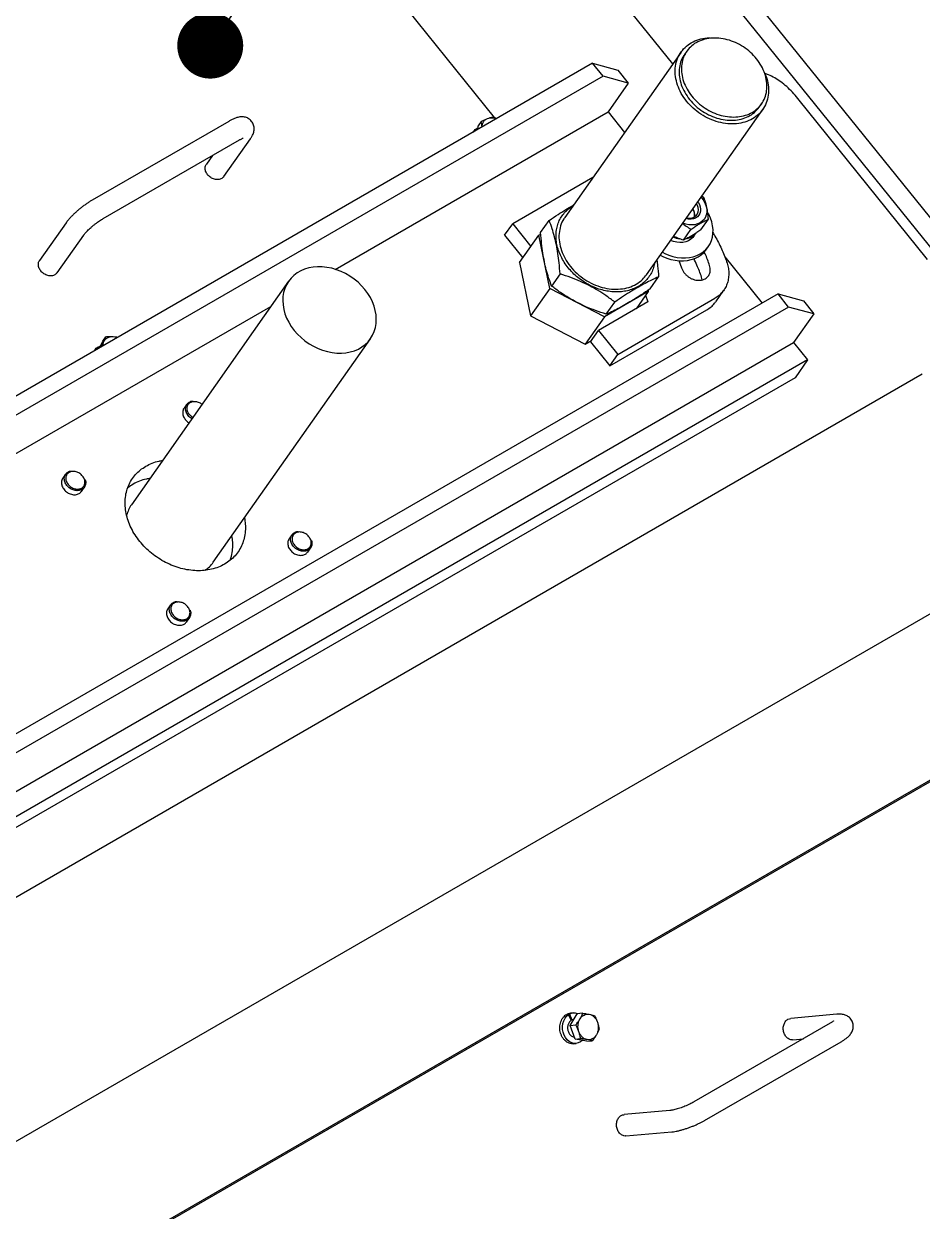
# Model space of a CAD drawing. Header units: millimetres. Extents: x 1293 to 41893, y 1011 to 26911.
# Drawn here: x 6372 to 6791, y 22648 to 23203 of the extents above; entities that cross this region are included whole.
import ezdxf

# ---------------------------------------------------------------- set-up
doc = ezdxf.new("R2010")
doc.units = ezdxf.units.MM
doc.header["$LTSCALE"] = 50
doc.layers.add('CAPA_1', color=7, linetype='Continuous')
doc.layers.add('MAQUINAS', color=11, linetype='Continuous')
doc.dimstyles.new('SLDDIMSTYLE2', dxfattribs={"dimtxt": 0.18, "dimasz": 30.769231, "dimexe": 0, "dimexo": 0.0625, "dimgap": 0, "dimtad": 0, "dimtih": 1, "dimtoh": 1, "dimdec": 0, "dimrnd": 1e-09, "dimzin": 0, "dimdsep": 46, "dimtxsty": 'Standard', "dimblk1": 'DOT', "dimblk2": 'DOT', "dimsah": 1, "dimcen": 0.09, "dimadec": 0, "dimazin": 0, "dimtfac": 30.769231, "dimtdec": 0, "dimtofl": 0, "dimtmove": 0, "dimatfit": 3, "dimldrblk": 'DOT', "dimfxl": 1, "dimfrac": 2, "dimtolj": 1, "dimtzin": 0, "dimarcsym": 0})

# ---------------------------------------------------------------- blocks, each defined once
blk = doc.blocks.new('_Dot')
at = {"color": 0, "linetype": 'ByBlock', "lineweight": -2}
blk.add_line((-0.5, 0), (-1, 0), dxfattribs=at)
at = {"color": 0, "linetype": 'ByBlock', "const_width": 0.5}
blk.add_lwpolyline([(-0.25, 0, 1), (0.25, 0, 1)], format="xyb", close=True, dxfattribs=at)

msp = doc.modelspace()

# ---------------------------------------------------------------- linework, layer by layer
at = {"layer": 'MAQUINAS', "linetype": 'Continuous', "lineweight": 25}
for p, q in [((6674.3205029, 23183.8618931), (6479.5251447, 23426.1854668)), ((6602.9905945, 23349.2073793), (6840.7376571, 23054.6284589)), ((6595.4481221, 23344.8532027), (6833.1951847, 23050.2742823)), ((6591.2106318, 23158.8338624), (6528.5018203, 23236.8430277)), ((6678.2190924, 23189.4088866), (6624.0075725, 23112.2756176)), ((6680.8879111, 23189.8149201), (6679.8144712, 23188.2876076)), ((6636.9288576, 23184.2094636), (6207.9507437, 22936.5656696)), ((6636.9288576, 23184.2094636), (6648.7139706, 23181.0481635)), ((6641.8278371, 23178.1151797), (6636.9288576, 23184.2094636)), ((6648.7139706, 23181.0481635), (6653.6129501, 23174.9538796)), ((6641.8278371, 23178.1151797), (6212.8497232, 22930.4713857)), ((6653.6129501, 23174.9538796), (6641.8278371, 23178.1151797)), ((6653.6129501, 23174.9538796), (6644.1848597, 23161.539398)), ((6714.7219049, 23163.7536411), (6715.7953449, 23165.2809536)), ((6793.1613677, 23092.596594), (6732.7406207, 23167.7594288)), ((6516.8002535, 23088.0018302), (6644.1848597, 23161.539398)), ((6644.1848597, 23161.539398), (6651.8926121, 23151.9510273)), ((6662.1057639, 23085.4990932), (6716.3172837, 23162.6323622)), ((6467.2306647, 23157.0980726), (6403.5910544, 23120.3597075)), ((6581.5293739, 23152.4860565), (6581.2242006, 23152.0518496)), ((6585.0524682, 23157.0930281), (6583.5543087, 23154.9614158)), ((6583.6453866, 23153.4495705), (6583.5543087, 23154.9614158)), ((6408.590648, 23111.6992189), (6472.2302583, 23148.437584)), ((6464.9823416, 23131.337857), (6477.3567103, 23148.944364)), ((6459.6895119, 23141.1979651), (6456.8009118, 23137.0880054)), ((6637.0874025, 23130.8858696), (6599.7055899, 23109.3058085)), ((6688.9207368, 23121.3670275), (6687.8554402, 23122.1362639)), ((6391.3935346, 23109.7920663), (6379.0191659, 23092.1855593)), ((6595.9343537, 23103.9400159), (6599.7055899, 23109.3058085)), ((6599.7055899, 23109.3058085), (6608.1960813, 23098.743718)), ((6612.7247797, 23105.1872435), (6616.7006661, 23110.8442167)), ((6687.452962, 23106.3997046), (6690.9619783, 23111.3924054)), ((6387.2005957, 23086.4354108), (6399.5749644, 23104.0419179)), ((6595.9343537, 23103.9400159), (6604.4248451, 23093.3779254)), ((6602.9276099, 23091.2476282), (6611.8842958, 23103.9913856)), ((6611.8842958, 23103.9913856), (6612.7861237, 23104.5119998)), ((6616.9873994, 23079.0548304), (6611.8842958, 23103.9913856)), ((6679.2879962, 23101.6861702), (6682.7970125, 23106.678871)), ((6684.1664839, 23103.5125873), (6685.1077667, 23104.8518639)), ((6690.0306245, 23097.3870156), (6690.9734335, 23098.7284638)), ((6677.1414483, 23092.1440482), (6678.4863512, 23088.6743404)), ((6698.5676886, 23093.8876759), (6715.9901991, 23072.2142384)), ((6602.9276099, 23091.2476282), (6608.0307135, 23066.3110729)), ((6621.8037697, 23085.9076615), (6617.8278833, 23080.2506883)), ((6495.15538, 23082.4854097), (6421.8519771, 22978.1878156)), ((6663.755816, 23078.8818052), (6667.7317024, 23084.5387784)), ((6723.4814588, 23076.5388506), (6294.5033448, 22828.8950566)), ((6616.9873994, 23079.0548304), (6608.0307135, 23066.3110729)), ((6642.5029176, 23065.9021112), (6616.9873994, 23079.0548304)), ((6662.9153321, 23077.6859473), (6642.5029176, 23065.9021112)), ((6662.9153321, 23077.6859473), (6657.2901989, 23069.6823917)), ((6661.7061673, 23075.9655227), (6662.751441, 23072.8350997)), ((6662.8014536, 23078.2424196), (6662.9153321, 23077.6859473)), ((6694.3707539, 23072.9017313), (6698.14199, 23078.2675239)), ((6723.4814588, 23076.5388506), (6735.2665718, 23073.3775505)), ((6728.3804382, 23070.4445666), (6723.4814588, 23076.5388506)), ((6728.3804382, 23070.4445666), (6299.4023243, 22822.8007727)), ((6338.4667983, 22985.0521178), (6486.9015334, 23070.7416665)), ((6662.751441, 23072.8350997), (6639.7139224, 23059.5358233)), ((6643.3434015, 23067.0979691), (6647.3192879, 23072.7549423)), ((6644.9241486, 23042.9971768), (6690.255343, 23069.1663183)), ((6648.6953848, 23048.3629695), (6694.0265792, 23074.532111)), ((6657.9349312, 23070.5997301), (6658.0875413, 23070.1426877)), ((6740.1655513, 23067.2832666), (6728.3804382, 23070.4445666)), ((6735.2665718, 23073.3775505), (6740.1655513, 23067.2832666)), ((6608.0307135, 23066.3110729), (6633.5462317, 23053.1583538)), ((6642.5029176, 23065.9021112), (6633.5462317, 23053.1583538)), ((6740.1655513, 23067.2832666), (6730.7374608, 23053.868785)), ((6635.9426862, 23054.1700307), (6639.7139224, 23059.5358233)), ((6639.7139224, 23059.5358233), (6648.6953848, 23048.3629695)), ((6254.6188948, 22779.0113874), (6730.7374608, 23053.868785)), ((6407.1214339, 23051.5444617), (6408.4640779, 23054.456078)), ((6408.4640779, 23054.456078), (6409.9622374, 23056.5876903)), ((6460.0319827, 22951.3537897), (6533.3353857, 23055.6513838)), ((6633.5462317, 23053.1583538), (6636.3823697, 23054.7956214)), ((6635.9426862, 23054.1700307), (6644.9241486, 23042.9971768)), ((6730.7374608, 23053.868785), (6737.2674517, 23045.7455385)), ((6404.7526786, 23050.4350425), (6404.4475053, 23050.0008356)), ((6644.9241486, 23042.9971768), (6648.6953848, 23048.3629695)), ((6737.2674517, 23045.7455385), (6261.1488857, 22770.8881408)), ((6737.2674517, 23045.7455385), (6731.3748952, 23037.3614875)), ((6790.7275856, 23039.0525888), (6132.9112074, 22659.3032769)), ((6731.3748952, 23037.3614875), (6255.2563292, 22762.5040898)), ((6447.6982648, 23025.0668896), (6446.3783321, 23023.1888622)), ((6391.1297223, 22992.4105652), (6389.8097896, 22990.5325378)), ((6398.5366481, 22984.3990461), (6399.8565807, 22986.2770735)), ((6496.6880596, 22964.1240506), (6495.368127, 22962.2460232)), ((6853.3068177, 22961.2046191), (6189.646265, 22578.081537)), ((6504.0949854, 22956.1125315), (6505.4149181, 22957.990559)), ((6440.1195171, 22931.4677261), (6438.7995845, 22929.5896987)), ((6447.5264429, 22923.4562071), (6448.8463756, 22925.3342345)), ((6796.5702636, 22850.9068871), (6266.2401777, 22544.7538452)), ((6798.2032568, 22851.0529013), (6267.8731709, 22544.8998594)), ((6625.7402521, 22740.2518365), (6624.2294098, 22739.9611211)), ((6624.5886502, 22740.2139836), (6626.1105206, 22740.4809951)), ((6626.9666032, 22737.6159251), (6625.7402521, 22740.2518365)), ((6626.1105206, 22740.4809951), (6627.3451477, 22737.8272956)), ((6626.5168458, 22735.2331204), (6629.7288745, 22740.6591482)), ((6627.9473073, 22741.0558299), (6626.6817446, 22740.9426696)), ((6626.9382587, 22737.7601101), (6627.3451477, 22737.8272956)), ((6628.2246612, 22737.9994134), (6627.3451477, 22737.8272956)), ((6632.3237628, 22740.8911704), (6629.7288745, 22740.6591482)), ((6750.8373377, 22740.4153037), (6729.4043025, 22738.4988674)), ((6626.5168458, 22735.2331204), (6629.1117342, 22735.4651425)), ((6628.7529863, 22728.803827), (6626.5168458, 22735.2331204)), ((6747.8354962, 22736.2309293), (6684.1958859, 22699.4925642)), ((6627.9564866, 22726.6862133), (6629.2220493, 22726.7993737)), ((6628.7529863, 22728.803827), (6631.3478747, 22729.0358491)), ((6634.2011555, 22727.8005615), (6628.7529863, 22728.803827)), ((6634.2011555, 22727.8005615), (6636.7960439, 22728.0325836)), ((6689.1954796, 22690.8320756), (6752.8350899, 22727.5704406)), ((6730.2949, 22728.5386045), (6735.2831812, 22728.984632)), ((6673.0555918, 22695.5128575), (6651.6225565, 22693.5964212)), ((6652.5131541, 22683.6361584), (6673.9461894, 22685.5525947))]:
    msp.add_line(p, q, dxfattribs=at)
at = {"layer": 'MAQUINAS', "linetype": 'Continuous', "lineweight": 25, "flags": 128}
for points in [[(6687.5496769, 23121.7012176), (6688.0168743, 23121.1553906), (6688.8660067, 23119.9444876), (6689.5244702, 23118.6654006), (6689.9760515, 23117.3496248), (6690.2096309, 23116.029559), (6690.2194571, 23114.7377077), (6690.005288, 23113.5058805), (6689.5723973, 23112.364409), (6688.9314441, 23111.3414002), (6688.0982108, 23110.4620438), (6687.0932145, 23109.7479925), (6685.9412014, 23109.2168287), (6684.6705379, 23108.8816314), (6683.3125119, 23108.7506542), (6681.9005627, 23108.8271222), (6680.4694571, 23109.1091525), (6679.0544335, 23109.5898007), (6679.0412521, 23109.5952553)], [(6686.068391, 23119.5936135), (6686.2033475, 23119.4016901), (6686.7958448, 23118.3557287), (6687.1832957, 23117.2671072), (6687.3516965, 23116.1751712), (6687.294961, 23115.119386), (6687.0151397, 23114.1379107), (6686.5223461, 23113.2662181), (6685.8343909, 23112.5358136), (6684.9761388, 23111.9730959), (6683.9786091, 23111.598403), (6682.8778551, 23111.4252774), (6681.7136611, 23111.4599762), (6680.528104, 23111.7012454), (6680.522538, 23111.7028594)], [(6669.4955113, 23096.0133783), (6670.6068752, 23095.4447036), (6672.5088642, 23094.6386452), (6674.4510017, 23094.0190001), (6676.408864, 23093.5935605), (6678.3578299, 23093.3676768), (6680.2733901, 23093.3441894), (6682.1314552, 23093.5233938), (6683.9086591, 23093.9030363), (6685.5826523, 23094.4783428), (6687.1323834, 23095.2420784), (6688.5383636, 23096.1846386), (6689.782912, 23097.2941704), (6690.8503776, 23098.5567206), (6691.7273364, 23099.9564119), (6692.4027602, 23101.4756424), (6692.868155, 23103.095307), (6693.1176683, 23104.7950374), (6693.1481624, 23106.5534584), (6692.9592537, 23108.348457), (6692.5533178, 23110.1574599), (6691.9354597, 23111.957718), (6691.1134493, 23113.7265919), (6690.7145055, 23114.4465694)], [(6680.7911626, 23112.0850641), (6681.7781003, 23111.9419244), (6682.8331458, 23111.9780847), (6683.8106228, 23112.2162987), (6684.6705132, 23112.6468139), (6685.3776131, 23113.2520049), (6685.9029737, 23114.0070951), (6686.2250866, 23114.8811711), (6686.3307645, 23115.838448), (6686.215681, 23116.8397349), (6685.8845476, 23117.844039), (6685.4315264, 23118.6874694)], [(6684.1664839, 23103.5125873), (6683.6690045, 23102.8903917), (6682.7451042, 23102.0478629), (6681.6587531, 23101.3763307), (6680.4350063, 23100.8912828), (6679.1020873, 23100.6039061), (6677.6907378, 23100.5208284), (6676.2335083, 23100.6439658), (6674.7640073, 23100.9704784), (6673.3395381, 23101.4827389)], [(6668.5527023, 23094.6719302), (6669.6640662, 23094.1032554), (6671.5660552, 23093.297197), (6673.5081926, 23092.6775519), (6675.4660549, 23092.2521124), (6677.4150209, 23092.0262286), (6679.330581, 23092.0027413), (6681.1886462, 23092.1819456), (6682.96585, 23092.5615882), (6684.6398432, 23093.1368946), (6686.1895743, 23093.9006302), (6687.5955546, 23094.8431905), (6688.840103, 23095.9527222), (6689.9075686, 23097.2152724), (6690.0306245, 23097.3870156)], [(6530.7445411, 23078.5931581), (6529.2143264, 23080.342556), (6527.5305102, 23081.9762658), (6525.7103705, 23083.4775234), (6523.7725846, 23084.8309238), (6521.7370366, 23086.0225794), (6519.6246142, 23087.0402621), (6517.4569936, 23087.8735292), (6515.2564175, 23088.5138302), (6513.0454668, 23088.9545947), (6510.8468289, 23089.1912999), (6508.6830648, 23089.2215169), (6506.5763775, 23089.0449356), (6504.5483846, 23088.663368), (6502.6198961, 23088.0807294), (6500.8107008, 23087.3029986), (6499.1393635, 23086.3381562), (6497.6230344, 23085.1961026), (6496.2772731, 23083.8885569), (6495.1158889, 23082.4289363), (6494.1507992, 23080.8322185), (6493.3919071, 23079.114788), (6492.8469999, 23077.2942679), (6492.5216691, 23075.3893393), (6492.419253, 23073.4195492), (6492.5408025, 23071.4051104), (6492.8850703, 23069.3666938), (6493.4485239, 23067.3252162), (6494.2253814, 23065.301626), (6495.2076712, 23063.316688), (6496.3853137, 23061.3907703), (6497.7462246, 23059.5436355), (6499.2764393, 23057.7942375), (6500.9602556, 23056.1605277), (6502.7803952, 23054.6592702), (6504.7181812, 23053.3058697), (6506.7537291, 23052.1142141), (6508.8661515, 23051.0965314), (6511.0337721, 23050.2632643), (6513.2343482, 23049.6229633), (6515.4452989, 23049.1821988), (6517.6439368, 23048.9454936), (6519.807701, 23048.9152766), (6521.9143882, 23049.0918579), (6523.9423811, 23049.4734255), (6525.8708696, 23050.0560641), (6527.6800649, 23050.8337949), (6529.3514022, 23051.7986374), (6530.8677314, 23052.9406909), (6532.2134927, 23054.2482366), (6533.3748769, 23055.7078572), (6534.3399665, 23057.304575), (6535.0988586, 23059.0220055), (6535.6437658, 23060.8425256), (6535.9690966, 23062.7474542), (6536.0715128, 23064.7172443), (6535.9499633, 23066.7316831), (6535.6056954, 23068.7700997), (6535.0422418, 23070.8115773), (6534.2653843, 23072.8351675), (6533.2830945, 23074.8201055), (6532.1054521, 23076.7460232), (6530.7445411, 23078.5931581)], [(6632.1334177, 22728.1813298), (6631.2458002, 22727.484357), (6630.2331404, 22727.0094374), (6629.1586133, 22726.7941584), (6628.0625463, 22726.8465996), (6626.986075, 22727.1647928), (6625.9695998, 22727.7367961), (6625.0512692, 22728.541142), (6624.2655484, 22729.5476434), (6623.6419258, 22730.7185258), (6623.2038061, 22732.0098457), (6622.967632, 22733.3731395), (6622.9422673, 22734.7572425), (6623.1286638, 22736.1102088), (6623.5198261, 22737.3812613), (6624.1010737, 22738.5226969), (6624.8505922, 22739.4916774), (6625.7402521, 22740.2518365)]]:
    msp.add_lwpolyline(points, dxfattribs=at)
at = {"layer": 'MAQUINAS', "linetype": 'Continuous', "lineweight": 25}
for centre, radius, start, end in [((6679.6890489, 23113.5435968), 4.879752, 347.837734273, 34.004712352), ((6679.7018573, 23113.4659479), 4.9443381, 349.68053463, 34.971170736), ((6679.2242909, 23113.985424), 11.8045871, 246.504374676, 261.176655921), ((6679.5953383, 23109.4200545), 7.1489474, 282.326453509, 318.688677119), ((6433.975876, 22969.6908001), 14.8050058, 144.975367826, 166.010500404), ((6447.8357229, 22959.9792248), 14.9381018, 303.325048993, 324.731297874)]:
    msp.add_arc(centre, radius, start, end, dxfattribs=at)
for points, knots in [([(6717.4101964, 23179.182213), (6717.5932199, 23178.7938846), (6718.3822065, 23177.1198601), (6718.9826797, 23174.0501359), (6719.1413342, 23170.1635166), (6718.4029865, 23166.4917737), (6716.8675605, 23163.1889547), (6714.5748902, 23160.3785165), (6711.6182187, 23158.1693922), (6708.1097926, 23156.6462281), (6704.1848077, 23155.8676253), (6699.9940001, 23155.8634872), (6695.6984467, 23156.6339775), (6691.463216, 23158.1494855), (6687.4510676, 23160.3517715), (6683.8161855, 23163.1562026), (6680.6982563, 23166.4550066), (6678.2171005, 23170.1214105), (6676.4680661, 23174.0145231), (6675.5183736, 23177.9847098), (6675.4044961, 23181.8794895), (6676.1308957, 23185.5488485), (6677.6693372, 23188.8530428), (6679.9618935, 23191.6603639), (6682.9160054, 23193.8805811), (6686.4347839, 23195.3624905), (6689.4832341, 23196.0940058), (6691.373583, 23196.0559374), (6691.867117, 23196.0459985)], [0, 0, 0, 0, 0.0122503714, 0.0528094943, 0.0933686171, 0.13392774, 0.1744868629, 0.2150459857, 0.2556051086, 0.2961642314, 0.3367233543, 0.3772824771, 0.4178416, 0.4584007228, 0.4989598457, 0.5395189685, 0.5800780914, 0.6206372142, 0.6611963371, 0.70175546, 0.7423145828, 0.7828737057, 0.8234328285, 0.8639919514, 0.9045510742, 0.9451101971, 0.9856693199, 1, 1, 1, 1]), ([(6679.8688885, 23188.2456229), (6679.7175344, 23188.0671598), (6678.8532936, 23187.0481246), (6677.9361141, 23184.7247802), (6677.2267002, 23181.3960584), (6677.3405874, 23177.8172704), (6678.216405, 23174.1870637), (6679.7867585, 23170.6003091), (6681.3844151, 23168.4082838), (6682.1832434, 23167.3122712)], [0, 0, 0, 0, 0.03417592, 0.1951466, 0.35611728, 0.51708796, 0.67805864, 0.83902932, 1, 1, 1, 1]), ([(6732.7406207, 23167.7594288), (6731.9033016, 23168.7533588), (6730.2286634, 23170.7412187), (6727.5246674, 23173.3360708), (6724.7369046, 23175.595453), (6721.9000707, 23177.4331594), (6719.3835897, 23178.7402124), (6717.8576637, 23179.2298447), (6717.2557653, 23179.4229792)], [0, 0, 0, 0, 0.1769477526, 0.3538955052, 0.5308432578, 0.7077910104, 0.884738763, 1, 1, 1, 1]), ([(6682.1832434, 23167.3122712), (6683.0944117, 23166.2810365), (6684.9167484, 23164.2185671), (6688.280237, 23161.6680857), (6691.9475347, 23159.6451167), (6695.8303489, 23158.2579636), (6699.7658239, 23157.5514099), (6703.6046476, 23157.5561419), (6707.2052338, 23158.2663669), (6710.4035369, 23159.6737007), (6712.9773928, 23161.5138846), (6714.1505659, 23163.0977469), (6714.6674877, 23163.7956258)], [0, 0, 0, 0, 0.1021691685, 0.2043383371, 0.3065075056, 0.4086766741, 0.5108458426, 0.6130150112, 0.7151841797, 0.8173533482, 0.9195225168, 1, 1, 1, 1]), ([(6477.3567103, 23148.944364), (6477.4852669, 23149.1325022), (6477.8614959, 23149.6831), (6478.3329499, 23150.5190547), (6478.7443467, 23151.4960841), (6478.9995687, 23152.4156134), (6479.12026, 23153.3674593), (6479.0861212, 23154.3456295), (6478.880133, 23155.3223416), (6478.4962841, 23156.259315), (6477.9314509, 23157.1322807), (6477.2080785, 23157.8829318), (6476.3717282, 23158.4705005), (6475.4932183, 23158.8778525), (6474.6017169, 23159.1235323), (6473.7148105, 23159.2279357), (6472.833682, 23159.2104015), (6471.9312163, 23159.0812392), (6470.9384629, 23158.8269509), (6469.8270061, 23158.4199312), (6468.5836852, 23157.8520228), (6467.684296, 23157.3508518), (6467.2306647, 23157.0980726)], [0, 0, 0, 0, 0.03686642141, 0.10789186905, 0.159816394, 0.20709553049, 0.25202368398, 0.29596921112, 0.3395678747, 0.38308418507, 0.42663380002, 0.47270171725, 0.51640592807, 0.5584709067, 0.5997470557, 0.64118725159, 0.68413725137, 0.7308021977, 0.78499365066, 0.8529558518, 0.92583429627, 1, 1, 1, 1]), ([(6585.0524682, 23157.0930281), (6585.5741778, 23157.3518259), (6586.5704018, 23157.8460099), (6587.5082929, 23158.2267083), (6587.9550225, 23158.4080398)], [0, 0, 0, 0, 0.523687075, 1, 1, 1, 1]), ([(6587.9550225, 23158.4080398), (6588.3840297, 23158.5641555), (6589.2847132, 23158.891914), (6590.0682903, 23159.0835397), (6590.4786395, 23159.1838916)], [0, 0, 0, 0, 0.476312925, 1, 1, 1, 1]), ([(6587.9550225, 23158.4080398), (6588.3851607, 23158.5323087), (6589.2454369, 23158.7808464), (6590.6749414, 23158.736648), (6591.6045297, 23158.4411624), (6592.0478903, 23158.3002326)], [0, 0, 0, 0, 0.3434257743, 0.6868515486, 1, 1, 1, 1]), ([(6590.4786395, 23159.1838916), (6591.035294, 23158.9469049), (6591.6091561, 23158.7025924), (6592.1525657, 23158.3797477), (6592.1688601, 23158.370067)], [0, 0, 0, 0, 0.970014567, 1, 1, 1, 1]), ([(6581.306857, 23152.0995661), (6581.4679401, 23152.361436), (6581.8204517, 23152.9345078), (6582.6018323, 23153.6275234), (6583.2757211, 23153.9540436), (6583.6053733, 23154.1137704)], [0, 0, 0, 0, 0.3006235851, 0.6578797611, 1, 1, 1, 1]), ([(6585.4197913, 23154.4103174), (6585.3822259, 23154.8741835), (6585.3033589, 23155.8480518), (6585.1386987, 23156.6651331), (6585.0524682, 23157.0930281)], [0, 0, 0, 0, 0.476312925, 1, 1, 1, 1]), ([(6472.2302583, 23148.437584), (6472.3713683, 23148.5176795), (6472.7599102, 23148.7382202), (6473.2719451, 23148.9970369), (6473.6861535, 23149.1806197), (6473.916117, 23149.2619904), (6473.9249803, 23149.2640421), (6473.9285826, 23149.264876)], [0, 0, 0, 0, 0.1565939189, 0.4311764708, 0.6569046276, 0.8605592135, 1, 1, 1, 1]), ([(6457.3560928, 23132.1719109), (6457.005323, 23132.703683), (6456.3037833, 23133.7672273), (6456.1497462, 23135.4685065), (6456.3650985, 23136.6393752), (6456.7875606, 23137.0267621), (6456.8278237, 23137.0636823)], [0, 0, 0, 0, 0.3220253173, 0.6440506346, 0.966075952, 1, 1, 1, 1]), ([(6464.9554298, 23131.3621801), (6464.6523624, 23131.0094199), (6464.0105414, 23130.2623619), (6462.3945222, 23129.8069185), (6460.5571274, 23129.9706477), (6458.7171098, 23130.7688517), (6457.8097652, 23131.7042245), (6457.3560928, 23132.1719109)], [0, 0, 0, 0, 0.1827818838, 0.3870864129, 0.5913909419, 0.795695471, 1, 1, 1, 1]), ([(6403.5910544, 23120.3597075), (6403.3761591, 23120.2335807), (6402.7398762, 23119.8601321), (6401.658189, 23119.1682139), (6400.3556643, 23118.2691171), (6399.066693, 23117.3138232), (6397.8029772, 23116.3149779), (6396.5776423, 23115.2836989), (6395.4053178, 23114.2319786), (6394.2995504, 23113.1698779), (6393.270234, 23112.1024398), (6392.3211335, 23111.0224672), (6391.7231133, 23110.2574116), (6391.4281231, 23109.8409033), (6391.3935346, 23109.7920663)], [0, 0, 0, 0, 0.0487975285, 0.1444844837, 0.2377129929, 0.3294229607, 0.4204328061, 0.5113245608, 0.6024971372, 0.6944784469, 0.7880363149, 0.8844122983, 0.9864469679, 1, 1, 1, 1]), ([(6690.9619783, 23111.3924054), (6690.8979128, 23112.1588286), (6690.7771267, 23113.6038059), (6690.4985138, 23115.6102911), (6690.1279538, 23117.5247949), (6689.6144847, 23119.476198), (6689.1616956, 23120.7102877), (6688.9207368, 23121.3670275)], [0, 0, 0, 0, 0.203456643, 0.3835873725, 0.5549589048, 0.7631645367, 1, 1, 1, 1]), ([(6616.7006661, 23110.8442167), (6618.0842835, 23111.7814655), (6620.7046569, 23113.5564807), (6624.3702025, 23115.8802046), (6626.7939038, 23117.3616345), (6627.9542525, 23118.002802), (6628.0826821, 23118.0737676)], [0, 0, 0, 0, 0.3518852959, 0.6664204255, 0.9630787901, 1, 1, 1, 1]), ([(6665.8535877, 23090.8315742), (6665.8176513, 23090.5796085), (6665.65651, 23089.4497762), (6664.976928, 23087.5846522), (6663.8206234, 23085.2941961), (6662.2795141, 23083.2463096), (6660.4174085, 23081.4633698), (6658.2561358, 23079.9792762), (6655.835364, 23078.8185129), (6653.1957931, 23078.0011846), (6650.3827796, 23077.5412107), (6647.4444035, 23077.4464789), (6644.4309548, 23077.7186055), (6641.393991, 23078.3529355), (6638.3854763, 23079.3386151), (6635.4568869, 23080.658779), (6632.6583319, 23082.290839), (6630.0376952, 23084.2068699), (6627.6398169, 23086.374088), (6625.5057251, 23088.7554116), (6623.6719348, 23091.3100956), (6622.1698228, 23093.9944285), (6621.02509, 23096.7624813), (6620.2573256, 23099.5668888), (6619.8796565, 23102.3596788), (6619.8985817, 23105.0930208), (6620.3136394, 23107.720315), (6621.1182425, 23110.1959791), (6622.2967035, 23112.4799991), (6623.8360257, 23114.5245428), (6625.6548023, 23116.2996491), (6627.0971453, 23117.2227723), (6627.8013402, 23117.6734685)], [0, 0, 0, 0, 0.0098156785, 0.0440142091, 0.0782127397, 0.1124112702, 0.1466098008, 0.1808083314, 0.215006862, 0.2492053926, 0.2834039232, 0.3176024538, 0.3518009844, 0.385999515, 0.4201980456, 0.4543965762, 0.4885951068, 0.5227936374, 0.556992168, 0.5911906985, 0.6253892291, 0.6595877597, 0.6937862903, 0.7279848209, 0.7621833515, 0.7963818821, 0.8305804127, 0.8647789433, 0.8989774739, 0.9331760045, 0.9673745351, 1, 1, 1, 1]), ([(6399.5749644, 23104.0419179), (6399.6295376, 23104.1176484), (6399.7701829, 23104.31282), (6400.1173563, 23104.7441971), (6400.6380299, 23105.3333483), (6401.3022537, 23106.025719), (6402.0938847, 23106.7927507), (6402.9898606, 23107.6046494), (6403.9612369, 23108.430612), (6404.9762989, 23109.24128), (6406.0016725, 23110.009449), (6406.9993918, 23110.7069129), (6407.8743, 23111.2760666), (6408.3744715, 23111.5715218), (6408.590648, 23111.6992189)], [0, 0, 0, 0, 0.04710987081, 0.12141082645, 0.20105947147, 0.28594932595, 0.37460562003, 0.46579473073, 0.55853792497, 0.65206572252, 0.74571233894, 0.83868249394, 0.93027779364, 1, 1, 1, 1]), ([(6621.8037697, 23085.9076615), (6621.6615617, 23087.6292732), (6621.39224, 23090.8897596), (6620.7964337, 23095.4379052), (6620.0703887, 23099.5399348), (6619.1686848, 23103.392031), (6618.0540648, 23107.2020012), (6617.1683548, 23109.5855906), (6616.7006661, 23110.8442167)], [0, 0, 0, 0, 0.1826876981, 0.3459843729, 0.4999999978, 0.6540051206, 0.8173015134, 1, 1, 1, 1]), ([(6624.0669638, 23112.2297952), (6623.9017741, 23112.0350189), (6622.9585308, 23110.9228344), (6621.9576749, 23108.3872137), (6621.1827141, 23104.7538211), (6621.3096035, 23100.8494042), (6622.2558094, 23096.8817998), (6624.0057782, 23092.9879953), (6626.4866831, 23089.3217771), (6629.6046812, 23086.0229222), (6633.2395387, 23083.2185091), (6637.2517165, 23081.0162019), (6641.4868542, 23079.5007608), (6645.7827502, 23078.7300239), (6649.9722804, 23078.7350812), (6653.9020325, 23079.510254), (6657.3926672, 23081.0462192), (6660.2017929, 23083.0546093), (6661.4822011, 23084.7832463), (6662.0463725, 23085.5449156)], [0, 0, 0, 0, 0.0132694662, 0.0757694662, 0.1382694662, 0.2007694662, 0.2632694662, 0.3257694662, 0.3882694662, 0.4507694662, 0.5132694662, 0.5757694662, 0.6382694662, 0.7007694662, 0.7632694662, 0.8257694662, 0.8882694662, 0.9507694662, 1, 1, 1, 1]), ([(6678.8356067, 23109.3026587), (6679.4429341, 23108.9518135), (6680.841681, 23108.1437755), (6682.0904509, 23107.2082161), (6682.7970125, 23106.678871)], [0, 0, 0, 0, 0.4341939659, 1, 1, 1, 1]), ([(6682.7970125, 23106.678871), (6683.412553, 23107.0949713), (6684.5730636, 23107.8794669), (6686.1986838, 23108.9043595), (6687.7631389, 23109.8214033), (6689.3750631, 23110.6772103), (6690.4107967, 23111.1439975), (6690.9619783, 23111.3924054)], [0, 0, 0, 0, 0.203456643, 0.3835873725, 0.5549589048, 0.7631645367, 1, 1, 1, 1]), ([(6617.8278833, 23080.2506883), (6617.3610141, 23081.5070291), (6616.4759196, 23083.8888099), (6615.3610718, 23087.698225), (6614.4580587, 23091.5547735), (6613.7313827, 23095.6617773), (6613.1358404, 23100.2102511), (6612.8667302, 23103.468552), (6612.7247797, 23105.1872435)], [0, 0, 0, 0, 0.1823753319, 0.3457485945, 0.5, 0.6542505949, 0.8176237946, 1, 1, 1, 1]), ([(6679.2879962, 23101.6861702), (6678.5380539, 23101.9366746), (6677.1241489, 23102.4089636), (6675.5956344, 23103.0166721), (6674.8485371, 23103.3945231), (6674.7265557, 23103.4562163)], [0, 0, 0, 0, 0.485881677, 0.9160579528, 1, 1, 1, 1]), ([(6687.452962, 23106.3997046), (6686.8374214, 23105.9836043), (6685.6769109, 23105.1991087), (6684.0512907, 23104.1742161), (6682.4868356, 23103.2571723), (6680.8749114, 23102.4013653), (6679.8391777, 23101.9345782), (6679.2879962, 23101.6861702)], [0, 0, 0, 0, 0.203456643, 0.3835873725, 0.5549589048, 0.7631645366, 1, 1, 1, 1]), ([(6693.0392703, 23105.1607312), (6693.3805937, 23104.6201839), (6694.9229855, 23102.1775273), (6697.1543854, 23097.6516873), (6698.7061514, 23093.632386), (6699.4820343, 23091.6227353)], [0, 0, 0, 0, 0.1244134421, 0.562206721, 1, 1, 1, 1]), ([(6387.1736839, 23086.4597339), (6386.8704959, 23086.1068986), (6386.2284194, 23085.3596815), (6384.6144892, 23084.9055391), (6382.7689819, 23085.064216), (6380.9592493, 23085.8812809), (6379.4852049, 23087.2139488), (6378.5460124, 23088.8797123), (6378.3612423, 23090.5618516), (6378.5834825, 23091.73701), (6379.0058259, 23092.124323), (6379.0460777, 23092.1612362)], [0, 0, 0, 0, 0.111831762, 0.236831762, 0.361831762, 0.486831762, 0.611831762, 0.736831762, 0.861831762, 0.986831762, 1, 1, 1, 1]), ([(6666.9161712, 23092.34344), (6667.038251, 23091.4579595), (6667.3877942, 23088.9226224), (6667.5961294, 23086.2669455), (6667.7317024, 23084.5387784)], [0, 0, 0, 0, 0.3492555144, 1, 1, 1, 1]), ([(6687.7709152, 23084.4540219), (6687.1195518, 23086.2964915), (6686.0948311, 23089.1950531), (6684.6360144, 23092.0105631), (6684.104494, 23093.0363952)], [0, 0, 0, 0, 0.6356496368, 1, 1, 1, 1]), ([(6691.5421514, 23089.8198145), (6690.9116975, 23091.6662846), (6690.1811442, 23093.8059248), (6689.1308474, 23095.8843914), (6688.9869373, 23096.1691796)], [0, 0, 0, 0, 0.8629815524, 1, 1, 1, 1]), ([(6647.3192879, 23072.7549423), (6645.957339, 23073.7724126), (6643.3780026, 23075.699356), (6639.3613331, 23078.2726792), (6635.3797722, 23080.4953395), (6631.222554, 23082.4680673), (6626.6870685, 23084.3032139), (6623.4912721, 23085.3532188), (6621.8037697, 23085.9076615)], [0, 0, 0, 0, 0.182687698, 0.345984373, 0.4999999978, 0.6540051206, 0.8173015132, 1, 1, 1, 1]), ([(6643.3434015, 23067.0979691), (6641.6588842, 23067.6513937), (6638.465363, 23068.7005805), (6633.9296994, 23070.5352746), (6629.7674082, 23072.5100985), (6625.7812524, 23074.7356292), (6621.7649768, 23077.3092792), (6619.1874693, 23079.2349393), (6617.8278833, 23080.2506883)], [0, 0, 0, 0, 0.1823753316, 0.3457485949, 0.5, 0.6542505951, 0.8176237952, 1, 1, 1, 1]), ([(6667.7317024, 23084.5387784), (6666.6746887, 23084.0661685), (6664.672856, 23083.1711131), (6661.5114023, 23081.5653841), (6658.3437203, 23079.8109867), (6655.0003807, 23077.8066586), (6651.3201117, 23075.4627502), (6648.7018368, 23073.6906688), (6647.3192879, 23072.7549423)], [0, 0, 0, 0, 0.1826876981, 0.3459843729, 0.4999999978, 0.6540051206, 0.8173015134, 1, 1, 1, 1]), ([(6688.0586148, 23083.1121173), (6688.0582331, 23083.1452549), (6688.0531834, 23083.5836273), (6687.9065055, 23084.0359195), (6687.7709152, 23084.4540219)], [0, 0, 0, 0, 0.075592397, 1, 1, 1, 1]), ([(6663.755816, 23078.8818052), (6662.3756943, 23077.9477181), (6659.7592488, 23076.1768685), (6656.0787181, 23073.8326198), (6652.7314227, 23071.8256623), (6649.5599595, 23070.0694212), (6646.3989406, 23068.4641245), (6644.3985626, 23067.5697399), (6643.3434015, 23067.0979691)], [0, 0, 0, 0, 0.1823753321, 0.3457485948, 0.5, 0.6542505953, 0.8176237951, 1, 1, 1, 1]), ([(6690.255343, 23069.1663183), (6690.9239878, 23069.6052272), (6692.2612774, 23070.483045), (6693.6032768, 23071.7905143), (6694.1751943, 23072.689395), (6694.3285481, 23072.9304207)], [0, 0, 0, 0, 0.4225861755, 0.8451723509, 1, 1, 1, 1]), ([(6407.8398202, 23051.9591773), (6408.0309657, 23052.3428539), (6408.4517544, 23053.1874819), (6408.8068649, 23053.9467763), (6409.0006646, 23054.3611573)], [0, 0, 0, 0, 0.4542551165, 1, 1, 1, 1]), ([(6408.686139, 23052.4477467), (6408.6671287, 23052.6834113), (6408.6118704, 23053.3684316), (6408.8466532, 23053.967913), (6409.0006646, 23054.3611573)], [0, 0, 0, 0, 0.3440256895, 1, 1, 1, 1]), ([(6409.0006646, 23054.3611573), (6409.1775715, 23054.7514003), (6409.5489803, 23055.5706998), (6409.820202, 23056.2381534), (6409.9622374, 23056.5876903)], [0, 0, 0, 0, 0.476312925, 1, 1, 1, 1]), ([(6409.9622374, 23056.5876903), (6410.5673699, 23056.6353788), (6411.722893, 23056.7264418), (6412.8253437, 23056.6907071), (6413.3504552, 23056.6736862)], [0, 0, 0, 0, 0.523687075, 1, 1, 1, 1]), ([(6413.3504552, 23056.6736862), (6413.8435765, 23056.6303312), (6414.4860691, 23056.5738436), (6415.1033519, 23056.2990563), (6415.2468623, 23056.2351717)], [0, 0, 0, 0, 0.7675126757, 1, 1, 1, 1]), ([(6413.3504552, 23056.6736862), (6413.8616856, 23056.6353049), (6414.6201546, 23056.5783619), (6415.2921511, 23056.4346257), (6415.5112023, 23056.3877719)], [0, 0, 0, 0, 0.67402938141, 1, 1, 1, 1]), ([(6404.5301617, 23050.0485521), (6404.6905204, 23050.3115867), (6405.0414466, 23050.8872072), (6405.8482678, 23051.5688257), (6406.6691396, 23052.0538164), (6407.2511428, 23052.1997635), (6407.4461677, 23052.2486693)], [0, 0, 0, 0, 0.2515295999, 0.550443283, 0.8493569662, 1, 1, 1, 1]), ([(6450.063388, 23018.3275932), (6449.9841121, 23018.3618332), (6449.2743635, 23018.6683795), (6448.207322, 23019.8035748), (6447.2002502, 23021.5225296), (6446.9578007, 23023.3676918), (6447.4823044, 23025.0082007), (6448.7197404, 23026.1230915), (6449.9039949, 23026.6506784), (6450.613718, 23026.5763839), (6450.6771836, 23026.5697402)], [0, 0, 0, 0, 0.0202027172, 0.1808725087, 0.3415423002, 0.5022120918, 0.6628818833, 0.8235516748, 0.9842214664, 1, 1, 1, 1]), ([(6450.4960438, 23018.9431847), (6450.4097123, 23018.980185), (6449.7551933, 23019.2607017), (6448.7805621, 23020.2902952), (6447.8753256, 23021.8381939), (6447.6560337, 23023.502), (6448.1313087, 23024.9649779), (6449.2332016, 23026.0191399), (6450.8010936, 23026.5084853), (6452.563342, 23026.3258351), (6453.9931379, 23025.7733043), (6454.6037523, 23025.1795483), (6454.7673416, 23025.0204754)], [0, 0, 0, 0, 0.017837965, 0.1352378892, 0.2526378134, 0.3700377377, 0.4874376619, 0.6048375862, 0.7222375104, 0.8396374347, 0.9570373589, 1, 1, 1, 1]), ([(6446.4070381, 23023.1629176), (6446.3641009, 23023.1235388), (6445.9135813, 23022.710355), (6445.6776811, 23021.4597483), (6445.8696116, 23019.6525468), (6446.8904002, 23017.923285), (6447.9543607, 23016.7904048), (6448.6641723, 23016.4838111), (6448.7434554, 23016.4495658)], [0, 0, 0, 0, 0.0248980737, 0.2612439856, 0.4975898976, 0.7339358095, 0.9702817215, 1, 1, 1, 1]), ([(6425.7391841, 22961.076413), (6424.9726178, 22962.0938063), (6423.4394854, 22964.1285931), (6421.6393548, 22967.3942287), (6420.2462776, 22970.7462554), (6419.3171319, 22974.146394), (6418.8589624, 22977.5313555), (6418.8819795, 22980.8445946), (6419.3851584, 22984.029043), (6420.3600428, 22987.0303531), (6421.7899698, 22989.7969928), (6423.6502495, 22992.2822), (6425.9099278, 22994.4413279), (6428.5270615, 22996.2453539), (6431.469113, 22997.6338523), (6434.1020071, 22998.5135973), (6435.8057972, 22998.7590397), (6436.3668397, 22998.8398616)], [0, 0, 0, 0, 0.0690085439, 0.1380170879, 0.2070256318, 0.2760341757, 0.3450427197, 0.4140512636, 0.4830598075, 0.5520683515, 0.6210768954, 0.6900854393, 0.7590939832, 0.8281025272, 0.8971110711, 0.966119615, 1, 1, 1, 1]), ([(6400.1555705, 22989.9283291), (6400.17998, 22989.8857847), (6400.5326684, 22989.2710691), (6400.5522729, 22987.9644554), (6400.0823036, 22986.3503383), (6398.8408269, 22985.1743847), (6397.1092159, 22984.6379034), (6395.1263485, 22984.8165674), (6393.2007056, 22985.6849017), (6391.6237638, 22987.1098119), (6390.6357312, 22988.8762369), (6390.3881798, 22990.7086786), (6390.914052, 22992.3525994), (6392.151116, 22993.466563), (6393.3354539, 22993.9943576), (6394.0451757, 22993.9200597), (6394.1086411, 22993.9134157)], [0, 0, 0, 0, 0.0061084889, 0.0882604721, 0.1704124552, 0.2525644384, 0.3347164215, 0.4168684046, 0.4990203878, 0.5811723709, 0.6633243541, 0.7454763372, 0.8276283203, 0.9097803035, 0.9919322866, 1, 1, 1, 1]), ([(6389.8384956, 22990.5065931), (6389.7955603, 22990.4672191), (6389.3450606, 22990.0540852), (6389.1080045, 22988.8005829), (6389.3050925, 22987.006301), (6390.3068979, 22985.2294867), (6391.8792119, 22983.8079742), (6393.8095933, 22982.9364383), (6395.7781344, 22982.767183), (6397.49966, 22983.2516015), (6398.1845416, 22984.0486331), (6398.5079421, 22984.4249907)], [0, 0, 0, 0, 0.013168238, 0.138168238, 0.263168238, 0.388168238, 0.513168238, 0.638168238, 0.763168238, 0.888168238, 1, 1, 1, 1]), ([(6430.4742832, 22990.4558106), (6429.9131181, 22990.3751115), (6428.208956, 22990.1300422), (6425.581104, 22989.2452429), (6422.63553, 22987.8861703), (6420.9559321, 22986.6451335), (6420.1237212, 22986.0302218)], [0, 0, 0, 0, 0.1413625729, 0.4292939331, 0.7172252933, 1, 1, 1, 1]), ([(6474.5714088, 22972.0407852), (6474.7299617, 22971.0656913), (6475.0721096, 22968.9614953), (6475.0150201, 22965.8009246), (6474.5217022, 22962.6159007), (6473.5441657, 22959.6147685), (6472.1149859, 22956.8479929), (6470.2543696, 22954.3631514), (6467.9952904, 22952.2026967), (6465.3760969, 22950.403612), (6462.4416858, 22948.9966754), (6459.242244, 22948.0059613), (6455.83252, 22947.4484203), (6452.2708567, 22947.3335942), (6448.6181834, 22947.6634404), (6444.9370438, 22948.4323417), (6441.290253, 22949.6270435), (6437.7408441, 22951.2274711), (6434.3471764, 22953.2048713), (6431.17617, 22955.5305213), (6428.2490394, 22958.1455536), (6426.5758025, 22960.0994599), (6425.7391841, 22961.076413)], [0, 0, 0, 0, 0.043476562, 0.0938199008, 0.1441632397, 0.1945065785, 0.2448499174, 0.2951932562, 0.345536595, 0.3958799339, 0.4462232727, 0.4965666116, 0.5469099504, 0.5972532893, 0.6475966281, 0.6979399669, 0.7482833058, 0.7986266446, 0.8489699835, 0.8993133223, 0.9496566612, 1, 1, 1, 1]), ([(6505.7139079, 22961.6418145), (6505.7383174, 22961.5992701), (6506.0910057, 22960.9845545), (6506.1106103, 22959.6779408), (6505.6406409, 22958.0638237), (6504.3991642, 22956.8878701), (6502.6675532, 22956.3513888), (6500.6846858, 22956.5300528), (6498.759043, 22957.3983871), (6497.1821012, 22958.8232973), (6496.1940686, 22960.5897223), (6495.9465172, 22962.422164), (6496.4723894, 22964.0660848), (6497.7094534, 22965.1800484), (6498.8937913, 22965.707843), (6499.603513, 22965.6335451), (6499.6669784, 22965.6269011)], [0, 0, 0, 0, 0.0061084889, 0.0882604721, 0.1704124552, 0.2525644384, 0.3347164215, 0.4168684046, 0.4990203878, 0.5811723709, 0.6633243541, 0.7454763372, 0.8276283203, 0.9097803035, 0.9919322866, 1, 1, 1, 1]), ([(6467.8884974, 22952.2307965), (6468.127197, 22952.9004013), (6468.7175039, 22954.5563419), (6469.11144, 22957.4219684), (6469.181875, 22960.5763712), (6468.8381405, 22962.6813005), (6468.6788523, 22963.6567342)], [0, 0, 0, 0, 0.1916399342, 0.4739278794, 0.7562158246, 1, 1, 1, 1]), ([(6495.3968329, 22962.2200786), (6495.3538977, 22962.1807045), (6494.903398, 22961.7675706), (6494.6663418, 22960.5140683), (6494.8634299, 22958.7197864), (6495.8652353, 22956.9429721), (6497.4375492, 22955.5214596), (6499.3679307, 22954.6499237), (6501.3364718, 22954.4806684), (6503.0579974, 22954.9650869), (6503.742879, 22955.7621185), (6504.0662795, 22956.1384761)], [0, 0, 0, 0, 0.013168238, 0.138168238, 0.263168238, 0.388168238, 0.513168238, 0.638168238, 0.763168238, 0.888168238, 1, 1, 1, 1]), ([(6449.1453654, 22928.98549), (6449.1697749, 22928.9429457), (6449.5224632, 22928.32823), (6449.5420678, 22927.0216163), (6449.0720984, 22925.4074992), (6447.8306217, 22924.2315456), (6446.0990107, 22923.6950643), (6444.1161434, 22923.8737284), (6442.1905005, 22924.7420627), (6440.6135587, 22926.1669729), (6439.6255261, 22927.9333978), (6439.3779747, 22929.7658395), (6439.9038469, 22931.4097603), (6441.1409109, 22932.5237239), (6442.3252488, 22933.0515185), (6443.0349705, 22932.9772206), (6443.098436, 22932.9705767)], [0, 0, 0, 0, 0.0061084889, 0.0882604721, 0.1704124552, 0.2525644384, 0.3347164215, 0.4168684046, 0.4990203878, 0.5811723709, 0.6633243541, 0.7454763372, 0.8276283203, 0.9097803035, 0.9919322866, 1, 1, 1, 1]), ([(6438.8282904, 22929.5637541), (6438.7853552, 22929.52438), (6438.3348555, 22929.1112461), (6438.0977993, 22927.8577439), (6438.2948874, 22926.063462), (6439.2966928, 22924.2866476), (6440.8690067, 22922.8651352), (6442.7993882, 22921.9935992), (6444.7679293, 22921.8243439), (6446.4894549, 22922.3087625), (6447.1743365, 22923.105794), (6447.497737, 22923.4821517)], [0, 0, 0, 0, 0.013168238, 0.138168238, 0.263168238, 0.388168238, 0.513168238, 0.638168238, 0.763168238, 0.888168238, 1, 1, 1, 1]), ([(6627.9555251, 22726.7080778), (6627.6652358, 22726.6898127), (6627.0101375, 22726.6485938), (6625.9903725, 22726.9046436), (6624.9482803, 22727.4084424), (6623.9945495, 22728.1607852), (6623.1657605, 22729.1231436), (6622.4928095, 22730.2621546), (6622.0010058, 22731.5343383), (6621.7088072, 22732.8921166), (6621.6271297, 22734.2845854), (6621.759241, 22735.6590932), (6622.099425, 22736.965557), (6622.6377427, 22738.1493167), (6623.3434338, 22739.1869451), (6623.9340845, 22739.7030624), (6624.2294098, 22739.9611211)], [0, 0, 0, 0, 0.0576794022, 0.130165602, 0.2026518018, 0.2751380017, 0.3476242015, 0.4201104013, 0.4925966012, 0.565082801, 0.6375690008, 0.7100552007, 0.7825414005, 0.8550276003, 0.9275138002, 1, 1, 1, 1]), ([(6624.5886502, 22740.2139836), (6624.9192259, 22740.3903671), (6625.5803772, 22740.7431342), (6626.3064713, 22740.9527457), (6626.6767833, 22740.9410139), (6626.6817712, 22740.9408559)], [0, 0, 0, 0, 0.4966097623, 0.9932195247, 1, 1, 1, 1]), ([(6626.9666032, 22737.6159251), (6626.6240055, 22737.3206333), (6625.93881, 22736.7300497), (6625.3610723, 22735.2896398), (6625.237685, 22733.6907501), (6625.6074455, 22732.1090081), (6626.4134057, 22730.8223612), (6627.3752531, 22730.0181398), (6628.0433792, 22729.9277473), (6628.290624, 22729.8942969)], [0, 0, 0, 0, 0.1518039147, 0.3036078295, 0.4554117442, 0.6072156589, 0.7590195737, 0.9108234884, 1, 1, 1, 1]), ([(6626.1105206, 22740.4809951), (6626.448693, 22740.6418951), (6627.1250376, 22740.963695), (6628.2175425, 22741.108459), (6629.2303481, 22741.0396068), (6629.8484287, 22740.7971057), (6630.1126005, 22740.6934591)], [0, 0, 0, 0, 0.2669200285, 0.5338400571, 0.8007600856, 1, 1, 1, 1]), ([(6629.1117342, 22735.4651425), (6629.4840418, 22735.9397829), (6630.1949771, 22736.8461263), (6630.771373, 22737.7682705), (6631.0459179, 22738.2074997)], [0, 0, 0, 0, 0.52368707497, 1, 1, 1, 1]), ([(6631.0459179, 22738.2074997), (6631.2897665, 22738.6439842), (6631.801717, 22739.560366), (6632.1443371, 22740.4337766), (6632.3237628, 22740.8911704)], [0, 0, 0, 0, 0.476312925, 1, 1, 1, 1]), ([(6632.3237628, 22740.8911704), (6632.8881225, 22740.8136277), (6633.9657883, 22740.665557), (6634.9210251, 22740.4984677), (6635.3760168, 22740.4188809)], [0, 0, 0, 0, 0.523687075, 1, 1, 1, 1]), ([(6635.3760168, 22740.4188809), (6635.8003123, 22740.3365494), (6636.6911037, 22740.1636976), (6637.4004543, 22739.9826941), (6637.771932, 22739.8879048)], [0, 0, 0, 0, 0.476312925, 1, 1, 1, 1]), ([(6637.771932, 22739.8879048), (6638.060425, 22739.3443451), (6638.6113131, 22738.3063975), (6639.0223767, 22737.2200451), (6639.2181717, 22736.7026014)], [0, 0, 0, 0, 0.523687075, 1, 1, 1, 1]), ([(6639.2181717, 22736.7026014), (6639.3832704, 22736.1824131), (6639.7298885, 22735.0902983), (6639.9124615, 22734.0194178), (6640.0080725, 22733.4586115)], [0, 0, 0, 0, 0.47631292503, 1, 1, 1, 1]), ([(6726.3140673, 22731.4777157), (6726.135869, 22732.1044613), (6725.7794723, 22733.3579525), (6726.0082358, 22735.3505242), (6726.7851921, 22737.0235211), (6727.9874712, 22738.1950519), (6728.9551427, 22738.3772458), (6729.4119426, 22738.4632525)], [0, 0, 0, 0, 0.2043252251, 0.4086504501, 0.6129756752, 0.8173009003, 1, 1, 1, 1]), ([(6749.4048342, 22737.2912458), (6749.4005462, 22737.2868214), (6749.3904668, 22737.2764212), (6749.2100464, 22737.1228762), (6748.87294, 22736.8762386), (6748.4055924, 22736.5670948), (6748.0132846, 22736.3357647), (6747.8354962, 22736.2309293)], [0, 0, 0, 0, 0.1445645306, 0.3398154244, 0.5579764965, 0.7996812043, 1, 1, 1, 1]), ([(6752.8350899, 22727.5704406), (6753.0471174, 22727.6949505), (6753.6921782, 22728.0737523), (6754.7003506, 22728.7336726), (6755.7761949, 22729.5504659), (6756.649112, 22730.3637646), (6757.3315427, 22731.1734195), (6757.8483196, 22731.9744718), (6758.2462294, 22732.8480157), (6758.503647, 22733.7930141), (6758.5959927, 22734.7874944), (6758.5063697, 22735.7964277), (6758.2249959, 22736.7967771), (6757.756671, 22737.7264954), (6757.1331542, 22738.5337924), (6756.4163029, 22739.1822193), (6755.6392013, 22739.6808777), (6754.8243562, 22740.0439587), (6753.9781976, 22740.2899605), (6753.0760062, 22740.4354387), (6752.036658, 22740.494658), (6751.2700381, 22740.4439338), (6750.8373377, 22740.4153037)], [0, 0, 0, 0, 0.0347502289, 0.105722181, 0.1815250899, 0.2525033356, 0.3041138405, 0.3512564156, 0.396117602, 0.4400328498, 0.4836172552, 0.5271261132, 0.5706717467, 0.6166419567, 0.6602684839, 0.7022842646, 0.7435392011, 0.7849933633, 0.8280117277, 0.8748383871, 0.9293554877, 1, 1, 1, 1]), ([(6630.5579738, 22732.2798391), (6630.3621789, 22732.7972828), (6629.9511153, 22733.8836351), (6629.4002271, 22734.9215828), (6629.1117342, 22735.4651425)], [0, 0, 0, 0, 0.476312925, 1, 1, 1, 1]), ([(6631.3478747, 22729.0358491), (6631.2522636, 22729.5966554), (6631.0696907, 22730.667536), (6630.7230725, 22731.7596507), (6630.5579738, 22732.2798391)], [0, 0, 0, 0, 0.523687075, 1, 1, 1, 1]), ([(6640.0080725, 22733.4586115), (6639.8286468, 22733.0012176), (6639.4860267, 22732.1278071), (6638.9740762, 22731.2114253), (6638.7302276, 22730.7749408)], [0, 0, 0, 0, 0.523687075, 1, 1, 1, 1]), ([(6730.2872599, 22728.5742194), (6730.234907, 22728.5577334), (6729.6879205, 22728.385486), (6728.5659379, 22728.7844691), (6727.1695321, 22729.7686786), (6726.5992223, 22730.9080366), (6726.3140673, 22731.4777157)], [0, 0, 0, 0, 0.0340782603, 0.3560521735, 0.6780260868, 1, 1, 1, 1]), ([(6634.4001287, 22728.5635596), (6633.945137, 22728.6431465), (6632.9899001, 22728.8102358), (6631.9122343, 22728.9583064), (6631.3478747, 22729.0358491)], [0, 0, 0, 0, 0.476312925, 1, 1, 1, 1]), ([(6636.7960439, 22728.0325836), (6636.4245661, 22728.1273728), (6635.7152155, 22728.3083764), (6634.8244241, 22728.4812281), (6634.4001287, 22728.5635596)], [0, 0, 0, 0, 0.523687075, 1, 1, 1, 1]), ([(6638.7302276, 22730.7749408), (6638.4556827, 22730.3357116), (6637.8792868, 22729.4135674), (6637.1683515, 22728.5072239), (6636.7960439, 22728.0325836)], [0, 0, 0, 0, 0.47631292503, 1, 1, 1, 1]), ([(6684.1958859, 22699.4925642), (6684.0465836, 22699.407783), (6683.6257061, 22699.1687882), (6682.824924, 22698.7515141), (6681.7795925, 22698.2505466), (6680.6392611, 22697.7492336), (6679.4413719, 22697.2662646), (6678.2252099, 22696.818866), (6677.0320942, 22696.4221846), (6675.9041813, 22696.0887449), (6674.8818666, 22695.8273887), (6674.0419041, 22695.6505777), (6673.4293325, 22695.5514786), (6673.1673932, 22695.5244107), (6673.0555918, 22695.5128575)], [0, 0, 0, 0, 0.0481832947, 0.135826854, 0.2257984511, 0.3178254762, 0.4110242184, 0.5046949329, 0.5981058217, 0.6905294619, 0.7811969959, 0.8691188949, 0.9441370518, 1, 1, 1, 1]), ([(6652.5055139, 22683.6717732), (6652.4531729, 22683.6552935), (6651.9063103, 22683.4831123), (6650.7771681, 22683.8782755), (6649.4127056, 22684.8795282), (6648.4396675, 22686.5258341), (6648.0225528, 22688.4687524), (6648.2198381, 22690.444529), (6649.0052266, 22692.1220249), (6650.2053347, 22693.2923974), (6651.1732715, 22693.4747329), (6651.6301967, 22693.5608063)], [0, 0, 0, 0, 0.0132302102, 0.1382302102, 0.2632302102, 0.3882302102, 0.5132302102, 0.6382302102, 0.7632302102, 0.8882302102, 1, 1, 1, 1]), ([(6673.9461894, 22685.5525947), (6674.1716756, 22685.5756229), (6674.8298022, 22685.6428355), (6675.994501, 22685.8359967), (6677.455582, 22686.1558765), (6678.9723673, 22686.5610861), (6680.4892128, 22687.0269323), (6682.0062464, 22687.5484586), (6683.5124922, 22688.1192951), (6684.9916474, 22688.7324612), (6686.4264387, 22689.3810502), (6687.7830302, 22690.0510848), (6688.6863943, 22690.5395645), (6689.1389741, 22690.7996086), (6689.1954796, 22690.8320756)], [0, 0, 0, 0, 0.0510372085, 0.1489623048, 0.2508659848, 0.347019358, 0.4402280009, 0.5319274686, 0.6229346333, 0.7138298282, 0.8050098869, 0.8970057173, 0.9871409571, 1, 1, 1, 1])]:
    msp.add_open_spline(points, degree=3, knots=knots, dxfattribs=at)
for points in [[(6683.2566833, 23168.8395837), (6682.457799, 23169.935638), (6680.8600304, 23172.1277467), (6679.2905172, 23175.7138758), (6678.4115065, 23179.3464594), (6678.3095515, 23182.916365), (6678.9744297, 23186.2782398), (6680.3843792, 23189.3050762), (6682.4842011, 23191.8799684), (6685.1934726, 23193.9041219), (6688.4080049, 23195.2997075), (6692.0042848, 23196.0131049), (6695.8441042, 23196.0168956), (6699.7799024, 23195.3109347), (6703.6604284, 23193.9223518), (6707.3365559, 23191.9045093), (6710.6670133, 23189.3349517), (6713.5238132, 23186.3124258), (6715.7971701, 23182.9530855), (6717.3997204, 23179.3860283), (6718.2698788, 23175.7483343), (6718.3742058, 23172.1797981), (6717.7086919, 23168.8175564), (6716.298913, 23165.7908184), (6714.1990446, 23163.2158993), (6711.4897886, 23161.1917548), (6708.2752408, 23159.7961602), (6704.6790074, 23159.0827897), (6700.8390174, 23159.0789006), (6696.9038549, 23159.7852284), (6693.0209569, 23161.172442), (6689.3536817, 23163.1953948), (6685.9901872, 23165.7458805), (6684.1678513, 23167.8083493), (6683.2566833, 23168.8395837)], [(6585.4197913, 23154.4103174), (6585.4298725, 23154.8511624), (6585.4500348, 23155.7328525), (6585.9661529, 23156.8849165), (6586.7847254, 23157.837482), (6587.5649235, 23158.2178539), (6587.9550225, 23158.4080398)], [(6699.4820343, 23091.6227353), (6699.7435929, 23090.7692713), (6700.26671, 23089.0623434), (6700.5413789, 23086.5065584), (6700.4321687, 23084.025167), (6699.9056284, 23081.6695202), (6698.9845535, 23079.490138), (6697.680066, 23077.5427557), (6696.0459583, 23075.8397469), (6694.6997055, 23074.9679896), (6694.0265792, 23074.532111)], [(6678.4863512, 23088.6743404), (6678.6485886, 23088.2633569), (6678.9730635, 23087.4413899), (6679.7591539, 23086.2837286), (6680.7291836, 23085.2383668), (6681.8687122, 23084.347481), (6683.1278289, 23083.6447705), (6684.4597861, 23083.1573838), (6685.8129588, 23082.9040126), (6687.1354607, 23082.8944038), (6688.3764457, 23083.1289248), (6689.4882003, 23083.5985608), (6690.428116, 23084.2852743), (6691.1596335, 23085.1626367), (6691.6562805, 23086.1970754), (6691.892852, 23087.3483004), (6691.8830939, 23088.5740747), (6691.6557989, 23089.4045679), (6691.5421514, 23089.8198145)], [(6409.0006646, 23054.3611573), (6409.2093798, 23054.7197958), (6409.62681, 23055.4370727), (6410.664682, 23056.1859732), (6411.9167883, 23056.65452), (6412.8725662, 23056.6672974), (6413.3504552, 23056.6736862)], [(6399.0758259, 22991.5714885), (6399.4095229, 22991.0634579), (6400.076917, 22990.0473969), (6400.2704227, 22988.3771081), (6399.802438, 22986.9162537), (6398.6971697, 22985.8600803), (6397.1354892, 22985.3766569), (6395.3517704, 22985.5376306), (6393.6184748, 22986.3190176), (6392.1992335, 22987.6017162), (6391.3101957, 22989.1904948), (6391.0866269, 22990.8434285), (6391.5628106, 22992.3090161), (6392.6653459, 22993.3636118), (6394.2297595, 22993.8486129), (6396.0052792, 22993.682906), (6397.7686379, 22992.9188741), (6398.6400966, 22992.020617), (6399.0758259, 22991.5714885)], [(6504.6341632, 22963.2849739), (6504.9678602, 22962.7769433), (6505.6352543, 22961.7608823), (6505.82876, 22960.0905935), (6505.3607754, 22958.6297391), (6504.2555071, 22957.5735657), (6502.6938265, 22957.0901423), (6500.9101078, 22957.251116), (6499.1768121, 22958.032503), (6497.7575709, 22959.3152016), (6496.8685331, 22960.9039802), (6496.6449643, 22962.556914), (6497.121148, 22964.0225015), (6498.2236833, 22965.0770972), (6499.7880968, 22965.5620983), (6501.5636165, 22965.3963915), (6503.3269753, 22964.6323595), (6504.1984339, 22963.7341024), (6504.6341632, 22963.2849739)], [(6448.0656207, 22930.6286494), (6448.3993178, 22930.1206189), (6449.0667118, 22929.1045578), (6449.2602175, 22927.434269), (6448.7922329, 22925.9734147), (6447.6869646, 22924.9172412), (6446.125284, 22924.4338179), (6444.3415653, 22924.5947915), (6442.6082696, 22925.3761785), (6441.1890284, 22926.6588771), (6440.2999906, 22928.2476557), (6440.0764218, 22929.9005895), (6440.5526055, 22931.366177), (6441.6551408, 22932.4207727), (6443.2195543, 22932.9057738), (6444.995074, 22932.740067), (6446.7584328, 22931.976035), (6447.6298914, 22931.0777779), (6448.0656207, 22930.6286494)], [(6630.5579738, 22732.2798391), (6630.417442, 22732.7806428), (6630.1363783, 22733.7822502), (6630.1223202, 22735.3688206), (6630.3932599, 22736.9029095), (6630.8283652, 22737.7726363), (6631.0459179, 22738.2074997)], [(6631.0459179, 22738.2074997), (6631.3141799, 22738.5933151), (6631.8507039, 22739.3649459), (6632.9320225, 22740.1152052), (6634.1303154, 22740.5291433), (6634.960783, 22740.455635), (6635.3760168, 22740.4188809)], [(6635.3760168, 22740.4188809), (6635.7848107, 22740.3038926), (6636.6023984, 22740.073916), (6637.6977751, 22739.2376048), (6638.6251282, 22738.1174541), (6639.0204905, 22737.174219), (6639.2181717, 22736.7026014)], [(6639.2181717, 22736.7026014), (6639.3587035, 22736.2017977), (6639.6397672, 22735.2001903), (6639.6538253, 22733.6136199), (6639.3828856, 22732.0795311), (6638.9477803, 22731.2098042), (6638.7302276, 22730.7749408)], [(6634.4001287, 22728.5635596), (6633.9913348, 22728.678548), (6633.1737471, 22728.9085246), (6632.0783704, 22729.7448357), (6631.1510173, 22730.8649864), (6630.755655, 22731.8082215), (6630.5579738, 22732.2798391)], [(6638.7302276, 22730.7749408), (6638.4619656, 22730.3891254), (6637.9254416, 22729.6174946), (6636.8441229, 22728.8672354), (6635.6458301, 22728.4532972), (6634.8153625, 22728.5268055), (6634.4001287, 22728.5635596)]]:
    msp.add_open_spline(points, degree=3, dxfattribs=at)

# ---------------------------------------------------------------- leaders
at = {"layer": 'CAPA_1'}
msp.add_leader([(6458.59732, 23192.4390325), (7059.7604004, 24035.4267227)], dimstyle='SLDDIMSTYLE2', dxfattribs=at)

doc.saveas('drawing.dxf')
